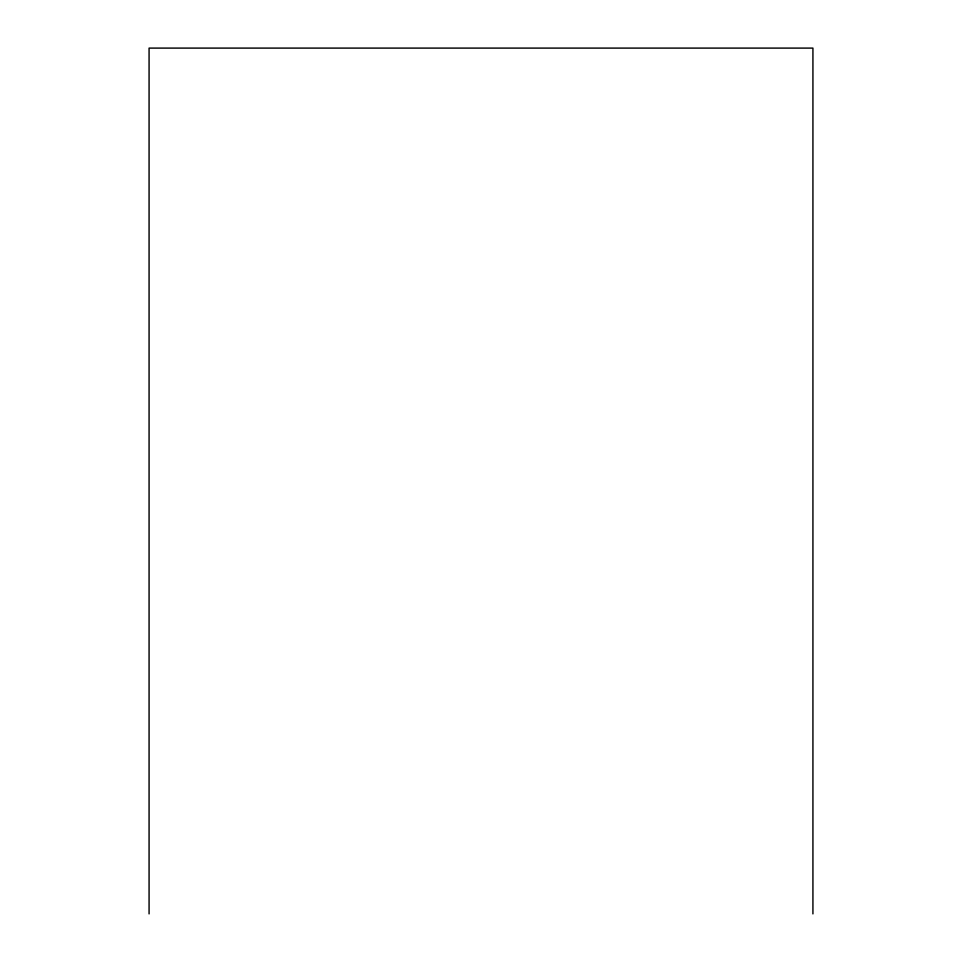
<?xml version="1.0" encoding="UTF-8"?>
<svg xmlns="http://www.w3.org/2000/svg" width="962" height="962" viewBox="0 0 962 962"><rect width="100%" height="100%" fill="white"/><g stroke="black" fill="none" stroke-linecap="round" stroke-linejoin="round"><path stroke-width="1.44" d="M812.926 913.9L812.926 48.1L149.074 48.1L149.074 913.9"/></g></svg>
